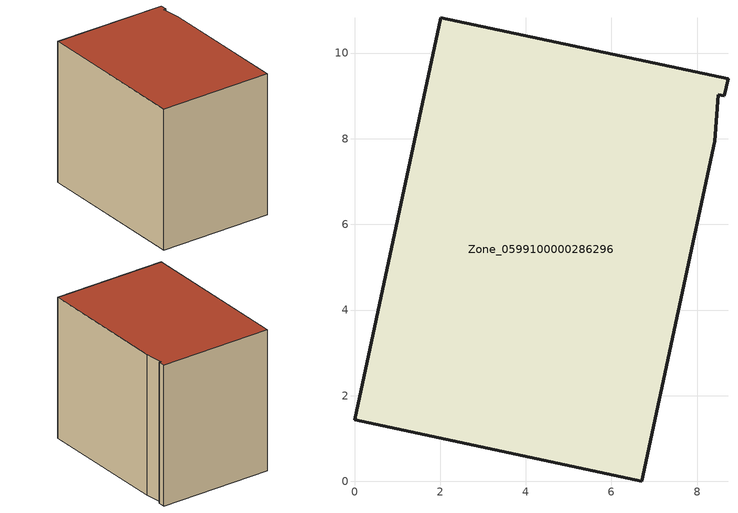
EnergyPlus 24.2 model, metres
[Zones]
Zone_0599100000286296
 floor ground (C_G): 0,1.44 2.01,10.83 8.72,9.4 8.63,9 8.5,9.03 8.41,7.94 6.7,0 z0
 wall outside (C_F): 2.01,10.83 0,1.44 6.7,0 8.41,7.94 8.5,9.03 8.63,9 8.72,9.4 2.01,10.83 z0:8.53
 roof outside (C_R): 8.63,9 8.72,9.4 2.01,10.83 0,1.44 6.7,0 8.41,7.94 8.5,9.03 z8.53
[BUILDING]
Pand.0599100000286296: North Axis=0; Terrain=City; Loads Convergence Tolerance Value=0.04; Temperature Convergence Tolerance Value=0.4; Solar Distribution=FullExterior; Maximum Number of Warmup Days=25; Minimum Number of Warmup Days=1
[Site:Location]
Rotterdam.The.Hague.AP_ZH_NLD Design_Conditions: Latitude=51.96; Longitude=4.45; Time Zone=1; Elevation=-4.5
[SITE:GROUNDTEMPERATURE:BUILDINGSURFACE]
18, 18, 18, 18, 18, 18, 18, 18, 18, 18, 18, 18
[MATERIAL] Thermal Absorptance=0.9; Solar Absorptance=0.7; Visible Absorptance=0.7
Name | Roughness | Thickness | Conductivity | Density | Specific Heat
G.TI.1975-1991 | MediumSmooth | 0.15 | 0.288461 | 540 | 1210
F.TI.1975-1991 | Rough | 0.3 | 0.230769 | 1920 | 840
R.TI.1975-1991 | MediumRough | 0.2 | 0.153846 | 1500 | 1000
[CONSTRUCTION]
C_G: G.TI.1975-1991
C_F: F.TI.1975-1991
C_R: R.TI.1975-1991
[ZONE]
Zone_0599100000286296: Type=1; Multiplier=1; Ceiling Height=Autocalculate; Volume=Autocalculate; Floor Area=autocalculate; Part of Total Floor Area=Yes
[ZONEINFILTRATION:DESIGNFLOWRATE]
Infil_Zone_0599100000286296: Zone or ZoneList or Space or SpaceList=Zone_0599100000286296; Schedule=AlwaysOn; Design Flow Rate Calculation Method=Flow/Area; Flow Rate per Floor Area=0.003; Constant Term Coefficient=1; Temperature Term Coefficient=0; Velocity Term Coefficient=0; Velocity Squared Term Coefficient=0
[HVACTEMPLATE:ZONE:IDEALLOADSAIRSYSTEM]
Zone_0599100000286296: Maximum Heating Supply Air Temperature=50; Minimum Cooling Supply Air Temperature=13; Maximum Heating Supply Air Humidity Ratio=0.0156; Minimum Cooling Supply Air Humidity Ratio=0.0077; Heating Limit=NoLimit; Cooling Limit=NoLimit; Dehumidification Control Type=ConstantSensibleHeatRatio; Cooling Sensible Heat Ratio=0.7; Dehumidification Setpoint=60; Humidification Control Type=None; Humidification Setpoint=30; Outdoor Air Method=None; Outdoor Air Flow Rate per Person=0.00944; Outdoor Air Flow Rate per Zone Floor Area=0; Outdoor Air Flow Rate per Zone=0; Demand Controlled Ventilation Type=None; Outdoor Air Economizer Type=NoEconomizer; Heat Recovery Type=None; Sensible Heat Recovery Effectiveness=0.7; Latent Heat Recovery Effectiveness=0.65
[ZONECONTROL:THERMOSTAT]
ThermostatControl_Zone_0599100000286296: Zone or ZoneList=Zone_0599100000286296; Control Type Schedule=DualSetpointControlType; Control 1=Thermostat_Zone_0599100000286296; Temperature Difference Between Cutout And Setpoint=0
[THERMOSTATSETPOINT:DUALSETPOINT]
Thermostat_Zone_0599100000286296: Heating Setpoint Temperature Schedule=HeatingSetpoint_Zone_0599100000286296; Cooling Setpoint Temperature Schedule=CoolingSetpoint_Zone_0599100000286296
[SCHEDULE:COMPACT]
HeatingSetpoint_Zone_0599100000286296: Through: 12/31, For: AllDays, Until: 24:00, 21
CoolingSetpoint_Zone_0599100000286296: Through: 12/31, For: AllDays, Until: 24:00, 24
DualSetpointControlType: Through: 12/31, For: AllDays, Until: 24:00, 4
AlwaysOn: Through: 12/31, For: AllDays, Until: 24:00, 1
